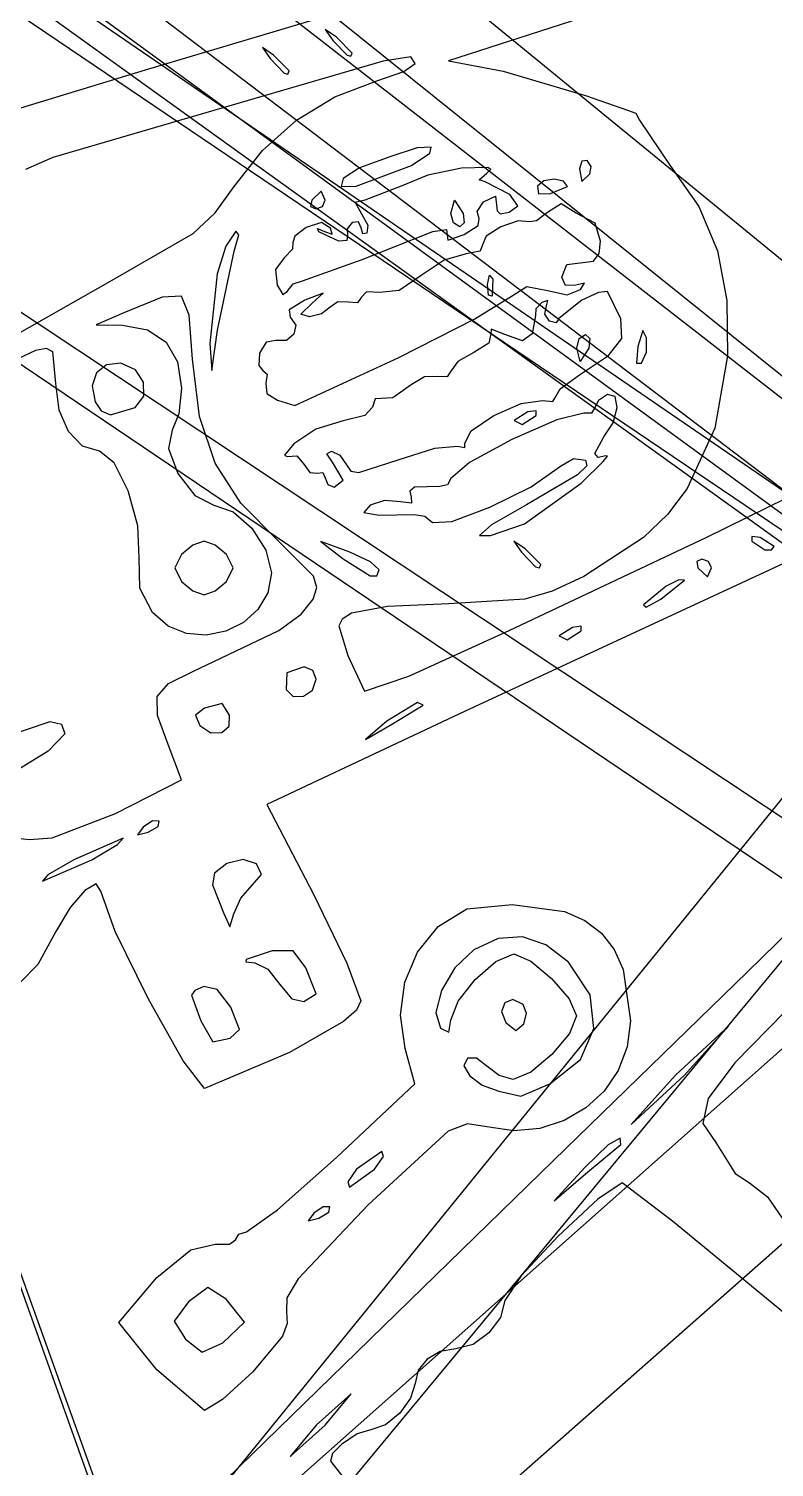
# Model space of a CAD drawing. Extents: x -99 to 383, y -48 to 207.
# Drawn here: x 38.4 to 61.83, y 44.84 to 90.07 of the extents above; entities that cross this region are included whole.
import ezdxf

# ---------------------------------------------------------------- set-up
doc = ezdxf.new("R2010")
doc.units = 0

msp = doc.modelspace()

# ---------------------------------------------------------------- linework, layer by layer
at = {"layer": 'Image'}
for p, q in [((113.472628, 122.887966), (23.933, 14.6963)), ((132.37946, 120.456476), (3.31386, 5.79827)), ((159.11882, 3.331999), (16.17778, 120.361923)), ((11.589466, 119.715467), (155.043, 4.46581)), ((8.88774, 4.937004), (137.95334, 118.831128)), ((158.036, 3.8047), (10.50389, 118.530813)), ((7.425461, 117.140888), (156.545, 3.8047)), ((7.074462, 114.932308), (155.651, 6.57734)), ((14.9762, 115.306416), (54.4224, 5.65678)), ((54.4224, 4.951233), (14.9762, 115.306416)), ((12.009098, 4.227533), (101.548745, 114.458871)), ((158.29534, 4.651359), (9.7188, 111.56659)), ((22.423933, 102.747636), (164.878, 5.0747)), ((156.494909, 2.557787), (5.94282, 102.53597)), ((4.533911, 102.20974), (155.086, 0.564781)), ((165.865944, 4.086923), (21.46654, 101.759859)), ((42.069426, 88.778541), (47.946106, 90.531391)), ((56.070119, 90.506081), (51.585269, 89.059511)), ((48.066271, 89.801073), (47.713493, 90.047295)), ((47.713493, 90.047295), (47.959715, 89.694517)), ((47.959715, 89.694517), (48.398194, 89.237454)), ((48.56016, 89.307185), (48.066271, 89.801073)), ((46.091112, 89.236642), (45.738334, 89.482864)), ((45.738334, 89.482864), (45.984556, 89.130086)), ((45.984556, 89.130086), (46.423035, 88.673023)), ((46.585, 88.742754), (46.091112, 89.236642)), ((48.398194, 89.237454), (48.518186, 89.203602)), ((48.518186, 89.203602), (48.560159, 89.307184)), ((48.560159, 89.307184), (48.56016, 89.307185)), ((50.406264, 89.188776), (49.531354, 89.054853)), ((50.536099, 88.976919), (50.406264, 89.188776)), ((37.906656, 87.512261), (42.069426, 88.778541)), ((49.531354, 89.054853), (42.633879, 87.033339)), ((46.423035, 88.673023), (46.543027, 88.639171)), ((46.543027, 88.639171), (46.585, 88.742753)), ((46.585, 88.742753), (46.585, 88.742754)), ((49.336659, 88.427771), (50.183764, 88.723337)), ((50.183764, 88.723337), (50.536099, 88.976919)), ((51.585269, 89.059511), (53.304469, 88.73438)), ((53.304469, 88.73438), (55.927679, 87.958269)), ((48.018555, 87.930305), (49.336659, 88.427771)), ((46.80722, 87.193447), (48.018555, 87.930305)), ((55.927679, 87.958269), (57.211669, 87.50729)), ((57.211669, 87.50729), (57.480025, 87.416839)), ((57.480025, 87.416839), (57.591641, 87.199375)), ((42.633879, 87.033339), (39.154479, 86.022509)), ((45.73868, 86.243846), (46.80722, 87.193447)), ((57.591641, 87.199375), (58.569927, 85.748555)), ((39.154479, 86.022509), (38.288961, 85.64461)), ((44.848959, 85.108151), (45.73868, 86.243846)), ((49.778425, 86.049286), (48.786386, 85.696509)), ((50.606011, 86.325866), (49.778425, 86.049286)), ((50.4207, 85.771718), (51.003436, 86.154114)), ((51.039777, 86.349819), (50.606011, 86.325866)), ((51.003436, 86.154114), (51.039777, 86.349819)), ((48.786386, 85.696509), (48.272688, 85.356719)), ((48.68246, 85.122013), (50.420698, 85.771718)), ((50.420698, 85.771718), (50.4207, 85.771718)), ((51.995468, 85.683695), (50.934095, 85.470739)), ((52.826896, 85.709237), (51.995468, 85.683695)), ((52.550062, 85.317977), (52.795649, 85.53022)), ((52.795649, 85.53022), (52.915531, 85.645984)), ((52.915531, 85.645984), (52.826896, 85.709237)), ((55.780232, 85.907124), (55.709794, 85.660446)), ((55.709794, 85.660446), (55.782818, 85.269424)), ((55.949584, 85.923166), (55.780232, 85.907124)), ((55.782818, 85.269424), (56.027, 85.512248)), ((56.071238, 85.741328), (55.949584, 85.923166)), ((56.027, 85.512248), (56.071238, 85.741328)), ((56.027, 85.512248), (56.027, 85.512248)), ((58.569927, 85.748555), (59.454971, 84.48213)), ((44.254209, 84.285294), (44.848959, 85.108151)), ((48.272688, 85.356719), (48.213338, 85.109847)), ((48.213338, 85.109847), (48.68246, 85.122013)), ((50.100398, 85.125161), (48.961018, 84.68514)), ((50.934095, 85.470739), (50.100398, 85.125161)), ((52.745253, 85.253905), (52.550062, 85.317977)), ((53.51411, 84.853663), (52.745253, 85.253905)), ((54.585718, 85.288918), (54.390006, 85.122605)), ((54.390006, 85.122605), (54.414196, 84.87485)), ((54.90461, 85.34129), (54.585718, 85.288918)), ((54.789982, 84.891121), (55.33331, 85.111203)), ((55.202026, 85.281469), (54.90461, 85.34129)), ((55.33331, 85.111203), (55.202026, 85.281469)), ((55.33331, 85.111203), (55.33331, 85.111203)), ((47.290377, 84.685149), (47.254986, 84.48583)), ((47.589256, 84.967371), (47.290377, 84.685149)), ((47.71371, 84.685149), (47.589256, 84.967371)), ((47.625914, 84.48583), (47.71371, 84.685149)), ((47.71371, 84.685149), (47.71371, 84.685149)), ((48.961018, 84.68514), (48.649645, 84.603552)), ((48.649645, 84.603552), (48.850195, 84.254986)), ((51.66677, 84.261815), (51.777686, 84.685148)), ((51.777686, 84.685148), (52.051052, 84.261815)), ((52.484937, 84.320906), (52.685777, 84.625712)), ((52.685777, 84.625712), (53.063885, 84.803754)), ((53.063885, 84.803754), (53.114687, 84.342519)), ((53.765939, 84.500076), (53.51411, 84.853663)), ((54.414196, 84.87485), (54.789982, 84.891121)), ((43.564175, 83.634923), (44.254209, 84.285294)), ((47.254986, 84.48583), (47.414831, 84.402927)), ((47.414831, 84.402927), (47.625914, 84.48583)), ((48.850195, 84.254986), (49.049058, 83.897926)), ((51.747071, 83.962836), (51.66677, 84.261815)), ((51.66677, 84.261815), (51.66677, 84.261815)), ((52.051052, 84.261815), (52.085479, 83.962836)), ((52.552675, 84.099089), (52.484937, 84.320906)), ((53.114687, 84.342519), (53.214707, 84.246723)), ((53.214707, 84.246723), (53.497346, 84.299376)), ((53.497346, 84.299376), (53.765939, 84.500076)), ((54.695137, 84.288626), (54.356374, 84.02951)), ((55.128412, 84.568451), (54.695137, 84.288626)), ((55.601665, 84.274571), (55.128412, 84.568451)), ((56.20312, 83.955231), (55.601665, 84.274571)), ((59.454971, 84.48213), (60.040644, 83.08664)), ((44.901211, 83.703303), (44.589081, 83.237131)), ((44.999925, 83.589611), (44.901211, 83.703303)), ((47.109903, 83.816374), (46.753552, 83.553105)), ((47.59801, 83.979562), (47.109903, 83.816374)), ((47.512146, 83.687404), (47.4733, 83.790478)), ((47.4733, 83.790478), (47.688696, 83.699003)), ((48.144957, 83.390009), (47.512146, 83.687404)), ((47.883234, 83.795631), (47.59801, 83.979562)), ((47.688696, 83.699003), (47.93708, 83.606729)), ((47.93708, 83.606729), (47.883234, 83.795631)), ((48.557708, 83.97674), (48.398336, 83.781648)), ((48.398336, 83.781648), (48.41794, 83.561527)), ((48.760279, 84.000323), (48.557708, 83.97674)), ((48.844533, 83.808093), (48.760279, 84.000323)), ((48.897799, 83.61705), (48.844533, 83.808093)), ((48.87999, 82.812476), (51.096299, 83.693539)), ((49.049058, 83.897926), (49.025861, 83.643507)), ((51.096299, 83.693539), (51.526107, 83.758451)), ((51.526107, 83.758451), (51.54302, 83.58435)), ((51.940136, 83.838482), (51.747071, 83.962836)), ((52.085479, 83.962836), (51.940136, 83.838482)), ((52.080131, 83.603061), (52.520703, 83.886261)), ((52.520703, 83.886261), (52.552675, 84.099089)), ((53.234025, 83.838906), (52.774204, 83.543978)), ((53.773934, 84.03325), (53.234025, 83.838906)), ((54.136292, 84.000918), (53.773934, 84.03325)), ((54.356374, 84.02951), (54.136292, 84.000918)), ((56.362028, 83.391402), (56.20312, 83.955231)), ((40.940559, 82.119261), (43.564175, 83.634923)), ((44.589081, 83.237131), (44.318879, 82.362251)), ((44.8552, 83.0785), (44.999925, 83.589611)), ((46.69931, 83.34963), (46.685366, 83.14271)), ((46.753552, 83.553105), (46.69931, 83.34963)), ((48.396983, 83.407348), (48.144957, 83.390009)), ((48.41794, 83.561527), (48.396983, 83.407348)), ((49.025861, 83.643507), (48.897799, 83.61705)), ((51.54302, 83.58435), (51.568226, 83.423431)), ((51.568226, 83.423431), (52.080131, 83.603061)), ((52.652112, 83.274555), (52.579459, 83.07355)), ((52.774204, 83.543978), (52.652112, 83.274555)), ((56.324995, 83.006453), (56.362028, 83.391402)), ((44.330225, 80.592926), (44.8552, 83.078496)), ((44.8552, 83.078496), (44.8552, 83.0785)), ((46.425899, 82.871162), (46.154759, 82.496415)), ((46.685366, 83.14271), (46.425899, 82.871162)), ((46.99851, 82.145145), (48.87999, 82.812476)), ((51.448744, 82.791473), (50.728992, 82.309821)), ((52.145862, 82.991805), (51.448744, 82.791473)), ((52.579459, 83.07355), (52.145862, 82.991805)), ((56.148151, 82.763844), (56.324995, 83.006453)), ((60.040644, 83.08664), (60.336511, 81.53005)), ((44.318879, 82.362251), (44.085138, 80.169593)), ((46.154759, 82.496415), (46.199856, 82.010859)), ((55.145407, 82.258425), (55.310038, 82.660481)), ((55.310038, 82.660481), (56.148151, 82.763844)), ((37.883159, 80.381161), (40.940559, 82.119261)), ((46.199856, 82.010859), (46.381273, 81.716064)), ((46.520957, 81.806638), (46.707786, 82.045709)), ((46.707786, 82.045709), (46.998499, 82.145146)), ((46.998499, 82.145146), (46.99851, 82.145145)), ((50.728992, 82.309821), (50.034607, 81.842971)), ((52.81584, 82.027537), (52.872389, 82.320509)), ((52.815851, 82.027537), (52.81584, 82.027537)), ((52.850202, 81.695597), (52.815851, 82.027537)), ((52.872389, 82.320509), (52.986347, 82.198047)), ((52.986347, 82.198047), (52.96408, 81.657121)), ((53.61889, 81.696097), (54.047978, 81.965667)), ((54.047978, 81.965667), (54.69582, 81.837132)), ((55.262497, 81.993169), (55.145407, 82.258425)), ((55.59226, 82.008602), (55.262497, 81.993169)), ((55.866534, 82.068804), (55.59226, 82.008602)), ((55.73229, 81.86915), (55.866534, 82.068804)), ((42.585528, 81.63397), (41.38214, 81.133044)), ((43.194193, 81.661405), (42.585528, 81.63397)), ((43.435858, 81.062232), (43.194193, 81.661405)), ((46.381273, 81.716064), (46.520957, 81.806638)), ((47.070547, 81.536332), (46.57765, 81.235724)), ((46.944959, 81.095157), (47.306837, 81.44417)), ((47.651063, 81.755353), (47.070547, 81.536332)), ((47.306837, 81.44417), (47.651063, 81.755353)), ((48.114111, 81.486118), (47.866557, 81.317712)), ((48.447658, 81.467682), (48.114111, 81.486118)), ((48.726476, 81.450658), (48.447658, 81.467682)), ((48.842444, 81.622469), (48.726476, 81.450658)), ((49.010877, 81.795035), (48.842444, 81.622469)), ((49.417782, 81.778295), (49.010877, 81.795035)), ((50.034607, 81.842971), (49.417782, 81.778295)), ((52.420806, 80.947659), (53.61889, 81.696097)), ((52.96408, 81.657121), (52.850202, 81.695597)), ((54.526852, 81.463706), (54.330818, 81.259071)), ((54.714706, 81.527873), (54.526852, 81.463706)), ((54.667963, 81.361598), (54.714706, 81.527873)), ((54.69582, 81.837132), (55.322939, 81.702022)), ((55.778887, 81.534182), (55.052293, 80.954312)), ((55.322939, 81.702022), (55.73229, 81.86915)), ((56.300459, 81.77887), (55.778887, 81.534182)), ((56.583843, 81.802945), (56.300459, 81.77887)), ((57.008026, 80.945388), (56.583843, 81.802945)), ((60.336511, 81.53005), (60.352137, 79.780325)), ((41.38214, 81.133044), (40.517251, 80.756385)), ((43.53825, 79.683334), (43.435858, 81.062232)), ((46.57765, 81.235724), (46.612817, 80.998854)), ((46.612817, 80.998854), (46.789244, 80.748277)), ((47.219625, 81.016251), (46.944959, 81.095157)), ((47.599667, 81.104805), (47.219625, 81.016251)), ((47.866557, 81.317712), (47.599667, 81.104805)), ((54.323514, 81.053849), (54.222896, 80.479767)), ((54.330818, 81.259071), (54.323514, 81.053849)), ((54.618511, 81.093181), (54.667963, 81.361598)), ((54.765468, 80.878002), (54.618511, 81.093181)), ((40.517251, 80.756385), (41.341695, 80.74535)), ((41.341695, 80.74535), (42.126178, 80.603299)), ((42.126178, 80.603299), (42.709478, 80.213825)), ((44.146846, 79.327051), (44.330225, 80.592926)), ((46.789244, 80.748277), (46.725568, 80.467864)), ((50.02798, 79.735837), (52.420806, 80.947659)), ((52.934425, 80.626662), (52.918553, 80.479454)), ((53.360795, 80.450842), (52.934425, 80.626662)), ((54.968038, 80.827295), (54.765468, 80.878002)), ((55.052293, 80.954312), (54.968038, 80.827295)), ((57.038054, 80.328866), (57.008026, 80.945388)), ((57.693498, 80.58147), (57.542355, 80.077643)), ((57.816, 80.351285), (57.693498, 80.58147)), ((42.709478, 80.213825), (43.073053, 79.596638)), ((44.085138, 80.169593), (44.146846, 79.327051)), ((45.859378, 80.21187), (45.651123, 79.867832)), ((46.160599, 80.271926), (45.859378, 80.21187)), ((46.492462, 80.271214), (46.160599, 80.271926)), ((46.725568, 80.467864), (46.492462, 80.271214)), ((52.851095, 80.17882), (52.388165, 79.893838)), ((52.918553, 80.479454), (52.851095, 80.17882)), ((53.912991, 80.254414), (53.360795, 80.450842)), ((54.222896, 80.479767), (53.912991, 80.254414)), ((55.61674, 80.028488), (55.697041, 80.327466)), ((55.697041, 80.327466), (55.890106, 80.451821)), ((55.890106, 80.451821), (56.035449, 80.327466)), ((56.035449, 80.327466), (56.001022, 80.028488)), ((56.620677, 79.795268), (57.038054, 80.328866)), ((57.542355, 80.077643), (57.492235, 79.556317)), ((57.81404, 79.900922), (57.816, 80.351286)), ((57.816, 80.351286), (57.816, 80.351285)), ((38.61227, 79.95651), (37.836159, 79.588577)), ((38.957909, 80.011594), (38.61227, 79.95651)), ((39.14881, 79.906073), (38.957909, 80.011594)), ((39.247269, 78.91716), (39.14881, 79.906073)), ((43.765402, 77.876563), (43.53825, 79.683334)), ((45.651123, 79.867832), (45.623022, 79.482987)), ((46.755063, 78.226768), (50.027973, 79.735838)), ((50.027973, 79.735838), (50.02798, 79.735837)), ((52.388165, 79.893838), (51.877874, 79.606001)), ((55.727656, 79.605155), (55.61674, 80.028488)), ((55.61674, 80.028488), (55.61674, 80.028488)), ((55.702644, 79.186485), (56.620677, 79.795268)), ((56.001022, 80.028488), (55.727656, 79.605155)), ((57.653398, 79.553777), (57.81404, 79.900922)), ((60.352137, 79.780325), (59.958383, 77.508232)), ((40.525228, 79.248713), (40.393727, 78.840185)), ((40.836127, 79.505264), (40.525228, 79.248713)), ((41.289533, 79.554381), (40.836127, 79.505264)), ((41.746147, 79.344141), (41.289533, 79.554381)), ((42.002621, 78.955061), (41.746147, 79.344141)), ((43.073053, 79.596638), (43.198365, 78.77145)), ((45.623022, 79.482987), (45.755565, 79.322918)), ((45.755565, 79.322918), (45.885033, 79.205815)), ((45.885033, 79.205815), (45.849534, 78.924268)), ((51.665629, 79.299727), (51.543674, 79.120949)), ((51.877874, 79.606001), (51.665629, 79.299727)), ((55.102753, 78.751113), (55.702644, 79.186485)), ((57.492235, 79.556317), (57.653398, 79.553777)), ((39.353828, 78.078995), (39.247269, 78.91716)), ((40.393727, 78.840185), (40.478517, 78.335141)), ((42.016363, 78.517449), (42.002621, 78.955061)), ((43.198365, 78.77145), (43.111017, 77.957582)), ((45.849534, 78.924268), (45.883154, 78.599857)), ((50.413876, 78.877534), (49.841264, 78.466193)), ((50.833461, 79.128363), (50.413876, 78.877534)), ((51.250464, 79.139639), (50.833461, 79.128363)), ((51.543674, 79.120949), (51.250464, 79.139639)), ((54.926923, 78.450811), (55.102753, 78.751113)), ((40.478517, 78.335141), (40.671211, 78.057974)), ((41.74478, 78.161611), (42.016363, 78.517449)), ((45.883154, 78.599857), (46.211168, 78.392565)), ((46.211168, 78.392565), (46.755063, 78.226768)), ((49.282385, 78.432741), (49.196186, 78.165734)), ((49.841264, 78.466193), (49.282385, 78.432741)), ((53.00898, 77.908027), (53.870445, 78.290287)), ((53.870445, 78.290287), (54.538075, 78.381365)), ((54.538075, 78.381365), (54.864738, 78.346211)), ((54.864738, 78.346211), (54.926923, 78.450811)), ((56.299647, 78.380479), (56.180974, 78.140336)), ((56.584966, 78.570908), (56.299647, 78.380479)), ((56.831342, 78.507061), (56.584966, 78.570908)), ((56.884952, 78.156518), (56.831342, 78.507061)), ((39.646141, 77.401521), (39.353828, 78.078995)), ((40.671211, 78.057974), (40.962468, 77.934474)), ((40.962468, 77.934474), (41.744777, 78.161614)), ((41.744777, 78.161614), (41.74478, 78.161611)), ((43.111017, 77.957582), (42.90101, 77.44539)), ((44.249561, 76.412074), (43.765402, 77.876563)), ((48.956678, 77.9118), (48.281761, 77.737358)), ((49.196186, 78.165734), (48.956678, 77.9118)), ((52.303555, 77.427286), (53.00898, 77.908027)), ((54.078515, 78.01949), (53.65672, 77.75418)), ((53.906089, 77.629583), (54.344081, 77.908574)), ((54.342554, 78.060165), (54.078515, 78.01949)), ((54.34408, 77.908574), (54.342554, 78.060165)), ((54.344081, 77.908574), (54.34408, 77.908574)), ((55.840394, 77.978315), (54.994952, 77.775323)), ((56.080929, 77.97908), (55.840394, 77.978315)), ((56.180974, 78.140336), (56.080929, 77.97908)), ((56.759779, 77.680718), (56.884952, 78.156518)), ((40.083161, 76.948371), (39.646141, 77.401521)), ((42.90101, 77.44539), (42.790251, 76.869054)), ((47.419492, 77.478402), (46.729541, 77.021279)), ((48.281761, 77.737358), (47.419492, 77.478402)), ((52.104045, 77.040765), (52.303555, 77.427286)), ((54.994952, 77.775323), (53.581262, 77.151671)), ((53.65672, 77.75418), (53.906089, 77.629583)), ((56.469802, 77.241098), (56.759779, 77.680718)), ((59.958383, 77.508232), (59.08765, 75.614287)), ((40.623839, 76.78318), (40.083161, 76.948371)), ((46.729541, 77.021279), (46.433142, 76.656886)), ((51.157195, 76.877753), (51.865511, 76.940551)), ((51.865511, 76.940551), (52.098057, 76.90764)), ((52.098057, 76.90764), (52.104045, 77.040765)), ((53.581262, 77.151671), (52.253396, 76.428646)), ((56.190848, 76.711206), (56.469802, 77.241098)), ((41.083755, 76.420158), (40.623839, 76.78318)), ((42.790251, 76.869054), (43.085678, 76.082484)), ((46.433142, 76.656886), (46.51707, 76.620877)), ((46.51707, 76.620877), (46.818778, 76.636938)), ((46.818778, 76.636938), (47.040533, 76.379117)), ((47.762852, 76.698569), (47.910109, 76.782938)), ((47.940304, 76.444272), (47.762852, 76.698569)), ((47.910109, 76.782938), (48.175626, 76.658744)), ((48.27897, 75.879828), (47.940304, 76.444272)), ((48.175626, 76.658744), (48.380821, 76.36015)), ((48.772609, 76.113652), (50.007341, 76.514528)), ((50.007341, 76.514528), (51.157195, 76.877753)), ((55.104112, 76.310835), (55.511911, 76.55364)), ((55.511911, 76.55364), (55.898017, 76.501182)), ((55.75764, 75.786075), (56.451289, 76.465463)), ((55.898017, 76.501182), (55.931872, 76.328856)), ((56.287683, 76.590912), (56.190848, 76.711206)), ((56.533751, 76.644563), (56.287683, 76.590912)), ((56.451289, 76.465463), (56.581651, 76.631633)), ((56.581651, 76.631633), (56.533751, 76.644563)), ((59.708295, 74.086869), (65.165014, 76.774971)), ((41.520621, 75.535785), (41.083755, 76.420158)), ((43.085678, 76.082484), (43.618002, 75.388484)), ((45.057527, 75.148856), (44.249561, 76.412074)), ((47.040533, 76.379117), (47.233886, 76.114516)), ((47.233886, 76.114516), (47.461871, 76.095662)), ((47.461871, 76.095662), (47.640306, 76.118143)), ((47.640306, 76.118143), (47.714522, 75.952931)), ((48.380821, 76.36015), (48.5163, 76.160246)), ((48.5163, 76.160246), (48.772609, 76.113652)), ((52.253396, 76.428646), (51.665424, 75.927535)), ((55.640812, 76.044229), (54.038787, 75.104142)), ((54.187923, 75.67077), (55.104112, 76.310835)), ((55.931872, 76.328856), (55.640812, 76.044229)), ((47.714522, 75.952931), (47.797425, 75.741848)), ((47.797425, 75.741848), (47.996744, 75.654052)), ((47.996744, 75.654052), (48.278966, 75.87983)), ((48.278966, 75.87983), (48.27897, 75.879828)), ((50.516582, 75.657232), (50.372128, 75.534212)), ((51.312646, 75.675121), (50.516582, 75.657232)), ((51.561796, 75.73037), (51.312646, 75.675121)), ((51.665424, 75.927535), (51.561796, 75.73037)), ((67.289659, 75.654314), (52.087559, 68.600334)), ((52.890883, 75.021446), (54.187923, 75.67077)), ((53.98131, 74.498935), (55.75764, 75.786075)), ((59.08765, 75.614287), (58.467688, 74.800315)), ((41.820387, 74.4371), (41.520621, 75.535785)), ((43.618002, 75.388484), (44.21793, 75.08986)), ((44.21793, 75.08986), (44.818659, 74.883351)), ((46.2561, 73.945894), (45.057527, 75.148856)), ((49.125425, 75.087487), (48.929103, 74.863026)), ((49.579865, 75.230766), (49.125425, 75.087487)), ((50.077989, 75.194043), (49.579865, 75.230766)), ((50.422595, 75.151147), (50.077989, 75.194043)), ((50.372128, 75.534212), (50.41411, 75.341597)), ((50.41411, 75.341597), (50.422595, 75.151147)), ((54.038787, 75.104142), (52.938403, 74.475481)), ((44.818659, 74.883351), (45.402872, 74.362214)), ((48.929103, 74.863026), (49.407647, 74.77827)), ((49.407647, 74.77827), (50.506487, 74.795627)), ((50.506487, 74.795627), (50.839678, 74.744856)), ((50.839678, 74.744856), (51.088482, 74.545395)), ((51.69655, 74.575456), (52.890883, 75.021446)), ((58.467688, 74.800315), (57.721606, 74.070311)), ((41.868999, 73.43114), (41.820387, 74.4371)), ((45.402872, 74.362214), (45.845279, 73.674035)), ((51.088482, 74.545395), (51.69655, 74.575456)), ((52.938403, 74.475481), (52.559672, 74.140249)), ((52.906131, 74.135663), (53.981316, 74.498945)), ((53.981316, 74.498945), (53.98131, 74.498935)), ((43.550473, 73.836374), (43.19829, 73.537395)), ((43.903845, 73.960728), (43.550473, 73.836374)), ((44.257217, 73.836374), (43.903845, 73.960728)), ((44.6094, 73.537395), (44.257217, 73.836374)), ((47.349645, 72.855434), (46.2561, 73.945894)), ((48.489978, 73.611056), (47.572757, 73.949584)), ((47.572757, 73.949584), (48.278312, 73.396985)), ((52.559672, 74.140249), (52.906131, 74.135663)), ((53.499415, 71.145559), (59.708295, 74.086869)), ((53.993112, 73.714496), (53.640333, 73.960719)), ((53.640333, 73.960719), (53.886556, 73.60794)), ((57.721606, 74.070311), (55.841917, 72.848125)), ((61.122575, 74.109079), (61.121053, 73.957487)), ((61.121053, 73.957487), (61.534983, 73.687171)), ((61.386618, 74.068403), (61.122575, 74.109079)), ((61.82461, 73.789412), (61.386618, 74.068403)), ((61.737986, 73.681533), (61.82461, 73.789413)), ((61.82461, 73.789413), (61.82461, 73.789412)), ((41.887274, 72.477566), (41.868999, 73.43114)), ((43.19829, 73.537395), (42.988065, 73.114062)), ((44.819625, 73.114062), (44.6094, 73.537395)), ((45.845279, 73.674035), (46.02059, 72.9664)), ((48.278312, 73.396985), (49.124409, 72.869421)), ((49.137766, 73.307243), (48.489978, 73.611056)), ((49.4072, 73.05218), (49.137766, 73.307243)), ((53.886556, 73.60794), (54.325035, 73.150877)), ((54.487, 73.220608), (53.993112, 73.714496)), ((59.550521, 73.396276), (59.390676, 73.313374)), ((59.390676, 73.313374), (59.426067, 73.114054)), ((59.761604, 73.313374), (59.550521, 73.396276)), ((59.8494, 73.114054), (59.761604, 73.313374)), ((61.534983, 73.687171), (61.737986, 73.681533)), ((42.988065, 73.114062), (43.19829, 72.690729)), ((44.6094, 72.690729), (44.819625, 73.114062)), ((46.02059, 72.9664), (45.907571, 72.332778)), ((47.445508, 72.504053), (47.349645, 72.855434)), ((49.124409, 72.869421), (49.336432, 72.871945)), ((49.336432, 72.871945), (49.407202, 73.05218)), ((49.407202, 73.05218), (49.4072, 73.05218)), ((54.325035, 73.150877), (54.445027, 73.117026)), ((54.445027, 73.117026), (54.487, 73.220607)), ((54.487, 73.220607), (54.487, 73.220608)), ((55.841917, 72.848125), (54.845181, 72.388984)), ((59.426067, 73.114054), (59.724946, 72.831832)), ((59.724946, 72.831832), (59.8494, 73.114054)), ((59.8494, 73.114054), (59.8494, 73.114054)), ((42.28706, 71.71294), (41.887274, 72.477566)), ((43.19829, 72.690729), (43.550473, 72.39175)), ((43.550473, 72.39175), (43.903845, 72.267396)), ((43.903845, 72.267396), (44.257217, 72.39175)), ((44.257217, 72.39175), (44.6094, 72.690729)), ((44.6094, 72.690729), (44.6094, 72.690729)), ((47.33, 72.131104), (47.445508, 72.504053)), ((54.845181, 72.388984), (53.984282, 72.128345)), ((58.433691, 72.542433), (57.71367, 71.954336)), ((58.262397, 72.129421), (59.002699, 72.733068)), ((58.829604, 72.743333), (58.433691, 72.542433)), ((59.0027, 72.733068), (58.829604, 72.743333)), ((59.002699, 72.733068), (59.0027, 72.733068)), ((45.907571, 72.332778), (45.59976, 71.803953)), ((46.961781, 71.661873), (47.33, 72.131104)), ((51.601347, 71.985082), (49.665939, 71.899309)), ((53.984282, 72.128345), (51.601347, 71.985082)), ((57.71367, 71.954336), (57.795833, 71.877901)), ((57.795833, 71.877901), (58.262397, 72.129421)), ((42.779326, 71.282532), (42.28706, 71.71294)), ((45.59976, 71.803953), (45.14403, 71.39566)), ((46.251121, 71.15267), (46.961781, 71.661873)), ((48.250776, 71.506811), (48.140526, 71.291912)), ((48.542277, 71.693089), (48.250776, 71.506811)), ((49.665939, 71.899309), (48.542277, 71.693089)), ((43.358027, 71.051335), (42.779326, 71.282532)), ((43.976292, 71.003615), (43.358027, 71.051335)), ((43.55114, 69.863534), (46.251121, 71.15267)), ((44.58725, 71.123635), (43.976292, 71.003615)), ((45.14403, 71.39566), (44.58725, 71.123635)), ((48.140526, 71.291912), (48.428742, 70.367029)), ((50.337375, 69.716593), (53.499415, 71.145559)), ((55.489635, 71.246116), (55.067841, 70.980806)), ((55.317209, 70.856209), (55.755201, 71.1352)), ((55.753674, 71.286791), (55.489635, 71.246116)), ((55.7552, 71.1352), (55.753674, 71.286791)), ((55.755201, 71.1352), (55.7552, 71.1352)), ((55.067841, 70.980806), (55.317209, 70.856209)), ((48.428742, 70.367029), (48.949275, 69.244489)), ((42.785911, 69.481599), (43.55114, 69.863534)), ((46.510293, 69.818816), (46.486725, 69.294256)), ((47.055405, 70.009582), (46.510293, 69.818816)), ((47.321163, 69.894097), (47.055405, 70.009582)), ((47.4317, 69.616444), (47.321163, 69.894097)), ((48.949275, 69.244489), (50.337375, 69.716593)), ((42.434385, 69.068945), (42.785911, 69.481599)), ((46.486725, 69.294256), (46.710741, 69.070588)), ((47.027091, 69.078432), (47.309502, 69.274735)), ((47.309502, 69.274735), (47.4317, 69.616443)), ((47.4317, 69.616443), (47.4317, 69.616444)), ((42.447209, 68.479563), (42.434385, 69.068945)), ((44.472477, 68.852901), (43.919666, 68.706667)), ((44.70244, 68.48076), (44.472477, 68.852901)), ((46.710741, 69.070588), (47.027091, 69.078432)), ((50.614308, 68.880736), (49.650049, 68.299542)), ((49.830451, 68.214125), (50.79471, 68.795319)), ((50.79471, 68.795319), (50.614308, 68.880736)), ((50.79471, 68.795319), (50.79471, 68.795319)), ((42.775029, 67.567444), (42.447209, 68.479563)), ((43.919666, 68.706667), (43.632732, 68.489046)), ((43.632732, 68.489046), (43.776108, 68.158998)), ((44.699486, 68.138089), (44.70244, 68.480759)), ((44.70244, 68.480759), (44.70244, 68.48076)), ((52.087559, 68.600334), (45.877879, 65.677584)), ((37.514196, 67.761474), (39.073339, 68.289829)), ((39.529486, 67.897245), (39.010542, 67.349552)), ((39.073339, 68.289829), (39.421409, 68.20745)), ((39.421409, 68.20745), (39.529486, 67.897245)), ((43.776108, 68.158998), (44.114837, 67.935012)), ((44.114837, 67.935012), (44.463124, 67.942108)), ((44.463124, 67.942108), (44.699486, 68.138089)), ((49.650049, 68.299542), (48.983785, 67.718348)), ((48.983785, 67.718348), (49.830451, 68.214125)), ((43.198362, 66.456164), (42.775029, 67.567444)), ((39.010542, 67.349552), (37.829544, 66.628805)), ((60.98423, 60.41396), (67.91616, 67.20459)), ((41.120052, 65.397824), (43.198362, 66.456164)), ((45.877879, 65.677584), (47.350869, 62.834284)), ((39.128441, 64.624202), (41.120052, 65.397824)), ((42.285737, 65.165755), (41.9935, 64.964493)), ((42.499561, 65.157189), (42.285737, 65.165755)), ((42.462484, 64.989005), (42.499561, 65.157188)), ((42.499561, 65.157188), (42.499561, 65.157189)), ((41.9935, 64.964493), (41.817916, 64.723542)), ((41.817916, 64.723542), (42.151488, 64.806505)), ((42.151488, 64.806505), (42.462484, 64.989005)), ((37.521722, 64.679064), (38.404767, 64.573601)), ((38.404767, 64.573601), (39.128441, 64.624202)), ((41.363927, 64.621805), (39.811707, 63.941754)), ((40.37615, 63.941754), (41.190184, 64.422039)), ((41.190184, 64.422039), (41.363927, 64.621805)), ((38.82393, 63.261703), (40.37615, 63.941754)), ((39.811707, 63.941754), (38.997673, 63.461469)), ((40.37615, 63.941754), (40.37615, 63.941754)), ((44.620515, 63.821173), (44.228538, 63.51953)), ((45.133969, 63.950825), (44.620515, 63.821173)), ((45.557566, 63.807816), (45.133969, 63.950825)), ((45.709078, 63.477515), (45.557566, 63.807816)), ((38.997673, 63.461469), (38.82393, 63.261703)), ((44.228538, 63.51953), (44.169376, 63.146564)), ((45.419082, 63.139636), (45.709078, 63.477515)), ((40.155463, 62.974854), (39.695403, 62.441865)), ((40.513906, 63.179605), (40.155463, 62.974854)), ((40.658359, 62.954834), (40.513906, 63.179605)), ((41.114792, 61.681796), (40.658359, 62.954834)), ((44.169376, 63.146564), (44.527891, 62.248449)), ((45.059773, 62.735204), (45.419077, 63.139644)), ((45.419077, 63.139644), (45.419082, 63.139636)), ((39.695403, 62.441865), (39.246099, 61.681924)), ((44.84322, 62.241422), (45.059773, 62.735204)), ((47.350869, 62.834284), (48.39395, 60.682052)), ((52.16044, 62.397407), (53.592729, 62.530653)), ((53.592729, 62.530653), (55.236797, 62.307783)), ((44.527891, 62.248449), (44.717306, 61.828513)), ((44.717306, 61.828513), (44.84322, 62.241422)), ((51.259649, 61.842), (52.16044, 62.397407)), ((55.236797, 62.307783), (55.876356, 62.026979)), ((55.876356, 62.026979), (56.396268, 61.63129)), ((39.246099, 61.681924), (38.682433, 60.642789)), ((42.14721, 59.580958), (41.114792, 61.681796)), ((50.610382, 61.032251), (51.259649, 61.842)), ((56.396268, 61.63129), (56.798031, 61.119241)), ((46.048098, 61.074483), (45.227456, 60.806159)), ((46.702112, 61.077354), (46.048098, 61.074483)), ((47.106428, 60.536461), (46.702112, 61.077354)), ((52.389152, 61.105786), (51.792007, 60.54124)), ((53.154457, 61.458453), (52.389152, 61.105786)), ((53.909154, 61.510685), (53.154457, 61.458453)), ((54.645457, 61.263502), (53.909154, 61.510685)), ((55.355582, 60.71792), (54.645457, 61.263502)), ((56.798031, 61.119241), (57.083147, 60.489352)), ((38.682433, 60.642789), (38.142997, 60.095869)), ((45.227456, 60.806159), (45.21964, 60.725632)), ((45.21964, 60.725632), (45.502331, 60.696229)), ((45.502331, 60.696229), (45.908228, 60.49559)), ((48.39395, 60.682052), (48.833329, 59.500244)), ((50.211085, 60.085211), (50.610382, 61.032251)), ((52.426255, 60.175073), (53.077037, 60.742325)), ((53.077037, 60.742325), (53.640538, 60.978437)), ((53.640538, 60.978437), (54.174967, 60.748929)), ((54.174967, 60.748929), (54.828979, 60.204552)), ((56.040631, 59.689989), (55.355582, 60.71792)), ((45.908228, 60.49559), (46.290554, 60.013204)), ((47.4315, 59.725369), (47.106428, 60.536461)), ((51.792007, 60.54124), (51.369104, 59.827742)), ((51.888727, 59.488302), (52.426255, 60.175073)), ((54.828979, 60.204552), (55.382658, 59.561528)), ((54.8887, 54.4873), (60.98423, 60.41396)), ((57.083147, 60.489352), (57.309439, 58.870143)), ((43.616626, 59.827512), (43.511985, 59.677903)), ((43.902229, 59.95079), (43.616626, 59.827512)), ((44.322688, 59.862904), (43.902229, 59.95079)), ((44.741916, 59.302947), (44.322688, 59.862904)), ((46.290554, 60.013204), (46.662404, 59.566903)), ((47.043799, 59.478955), (47.431501, 59.725369)), ((47.431501, 59.725369), (47.4315, 59.725369)), ((50.076665, 59.056071), (50.211085, 60.085211)), ((51.369104, 59.827742), (51.194442, 59.138949)), ((43.250295, 57.614705), (42.14721, 59.580958)), ((43.511985, 59.677903), (43.808647, 58.87509)), ((45.018632, 58.599457), (44.741916, 59.302947)), ((46.662404, 59.566903), (47.043799, 59.478955)), ((48.833329, 59.500244), (48.701523, 59.214082)), ((51.664988, 58.893637), (51.888727, 59.488302)), ((53.355136, 59.442043), (53.250168, 59.17016)), ((53.614001, 59.545018), (53.355136, 59.442043)), ((53.935602, 59.38516), (53.614001, 59.545018)), ((54.043212, 59.104648), (53.935602, 59.38516)), ((53.935602, 59.38516), (53.935602, 59.38516)), ((55.382658, 59.561528), (55.616088, 59.036077)), ((56.160417, 58.631296), (56.040631, 59.689989)), ((43.808647, 58.87509), (44.180236, 58.211647)), ((48.290163, 58.852756), (46.591289, 57.877464)), ((48.701523, 59.214082), (48.290163, 58.852756)), ((50.222029, 58.00002), (50.076665, 59.056071)), ((51.194442, 59.138949), (51.342022, 58.648516)), ((51.594433, 58.520211), (51.664988, 58.893637)), ((53.250168, 59.17016), (53.390259, 58.823293)), ((53.390259, 58.823293), (53.708493, 58.566713)), ((53.956656, 58.775504), (54.043212, 59.104648)), ((55.616088, 59.036077), (55.386516, 58.474489)), ((57.309439, 58.870143), (57.208551, 58.052263)), ((62.174675, 59.162741), (60.586225, 57.548356)), ((44.72106, 58.324881), (45.018632, 58.599457)), ((51.342022, 58.648516), (51.594433, 58.520211)), ((53.708493, 58.566713), (53.956656, 58.775504)), ((55.386516, 58.474489), (54.837745, 57.811505)), ((55.732659, 57.65872), (56.160417, 58.631296)), ((60.39443, 58.720661), (58.72038, 57.168441)), ((59.0026, 57.168441), (60.39443, 58.720661)), ((44.180236, 58.211647), (44.721059, 58.324884)), ((44.721059, 58.324884), (44.72106, 58.324881)), ((50.529058, 56.88806), (50.222029, 58.00002)), ((57.208551, 58.052263), (56.923198, 57.310748)), ((43.918729, 56.745424), (43.250295, 57.614705)), ((46.591289, 57.877464), (43.918729, 56.745424)), ((52.18374, 57.704649), (52.073916, 57.462471)), ((52.073916, 57.462471), (52.257515, 57.147681)), ((52.472601, 57.696418), (52.18374, 57.704649)), ((52.796447, 57.447553), (52.472601, 57.696418)), ((53.1829, 57.150769), (52.796447, 57.447553)), ((54.837745, 57.811505), (54.179696, 57.25862)), ((54.77508, 56.88914), (55.732659, 57.65872)), ((60.586225, 57.548356), (59.748627, 56.430295)), ((52.257515, 57.147681), (52.650077, 56.850056)), ((53.622288, 57.027327), (53.1829, 57.150769)), ((54.179696, 57.25862), (53.622288, 57.027327)), ((56.923198, 57.310748), (56.479348, 56.664751)), ((58.72038, 57.168441), (57.32855, 55.616221)), ((57.32855, 55.616221), (59.0026, 57.168441)), ((59.0026, 57.168441), (59.0026, 57.168441)), ((48.063138, 54.57269), (50.529058, 56.88806)), ((52.650077, 56.850056), (53.16714, 56.659369)), ((53.16714, 56.659369), (53.866215, 56.501313)), ((53.866215, 56.501313), (54.775071, 56.889134)), ((54.775071, 56.889134), (54.77508, 56.88914)), ((56.479348, 56.664751), (55.902968, 56.133424)), ((55.902968, 56.133424), (55.220025, 55.735921)), ((59.748627, 56.430295), (59.578032, 55.650728)), ((55.220025, 55.735921), (54.456488, 55.491393)), ((59.578032, 55.650728), (59.990585, 55.051831)), ((51.581763, 55.406771), (49.066729, 53.087133)), ((52.182385, 55.635742), (51.581763, 55.406771)), ((52.791499, 55.537873), (52.182385, 55.635742)), ((53.638324, 55.418992), (52.791499, 55.537873)), ((54.456488, 55.491393), (53.638324, 55.418992)), ((56.984407, 55.188649), (56.603241, 54.975853)), ((57.0023, 54.98121), (56.984407, 55.188649)), ((49.494694, 54.769554), (48.701656, 54.20511)), ((49.543961, 54.603749), (49.494694, 54.769554)), ((56.603241, 54.975853), (55.879037, 54.27202)), ((55.896916, 54.064586), (57.002286, 54.981215)), ((57.002286, 54.981215), (57.0023, 54.98121)), ((59.990585, 55.051831), (60.413918, 54.378641)), ((44.6046, 44.446), (54.8887, 54.4873)), ((46.217951, 52.933389), (48.063138, 54.57269)), ((49.2661, 54.20511), (49.543961, 54.603749)), ((60.413918, 54.378641), (60.600081, 54.069498)), ((48.701656, 54.20511), (48.423795, 53.806472)), ((48.473062, 53.640666), (49.2661, 54.20511)), ((49.2661, 54.20511), (49.2661, 54.20511)), ((55.879037, 54.27202), (54.91055, 53.21851)), ((54.91055, 53.21851), (55.896916, 54.064586)), ((60.600081, 54.069498), (61.047667, 53.7782)), ((48.423795, 53.806472), (48.473062, 53.640666)), ((57.049418, 53.781801), (56.278973, 53.268151)), ((58.628818, 52.570081), (57.049418, 53.781801)), ((61.047667, 53.7782), (61.611031, 53.338316)), ((45.244438, 52.24344), (46.217951, 52.933389)), ((49.066729, 53.087133), (46.865866, 50.765928)), ((47.648636, 53.030286), (47.356399, 52.829024)), ((47.86246, 53.02172), (47.648636, 53.030286)), ((47.825383, 52.853536), (47.86246, 53.021719)), ((47.86246, 53.021719), (47.86246, 53.02172)), ((56.278973, 53.268151), (55.032052, 52.103541)), ((61.611031, 53.338316), (62.075557, 52.67193)), ((47.356399, 52.829024), (47.180815, 52.588074)), ((47.180815, 52.588074), (47.514387, 52.671036)), ((47.514387, 52.671036), (47.825383, 52.853536)), ((62.294019, 49.559087), (58.628818, 52.570081)), ((44.89166, 51.986471), (44.995288, 52.162228)), ((44.995288, 52.162228), (45.244438, 52.24344)), ((55.032052, 52.103541), (53.871297, 50.852478)), ((42.42222, 50.80669), (43.48971, 51.669125)), ((43.48971, 51.669125), (44.25666, 51.85482)), ((44.25666, 51.85482), (44.705129, 51.847552)), ((44.705129, 51.847552), (44.89166, 51.986471)), ((41.22278, 49.38572), (42.42222, 50.80669)), ((46.865866, 50.765928), (46.511733, 50.168177)), ((53.871297, 50.852478), (53.359348, 50.079471)), ((44.020646, 50.489864), (43.417836, 50.034502)), ((44.599476, 50.121912), (44.020646, 50.489864)), ((43.417836, 50.034502), (42.964344, 49.433712)), ((45.17388, 49.39606), (44.599476, 50.121912)), ((46.511733, 50.168177), (46.491869, 49.732983)), ((53.359348, 50.079471), (53.218307, 49.547656)), ((42.42222, 47.89477), (41.22278, 49.38572)), ((42.964344, 49.433712), (43.317839, 48.866762)), ((44.499479, 48.74815), (45.17388, 49.396056)), ((45.17388, 49.396056), (45.17388, 49.39606)), ((46.517698, 49.35943), (46.373123, 48.959534)), ((46.491869, 49.732983), (46.517698, 49.35943)), ((53.218307, 49.547656), (52.854946, 49.058298)), ((43.317839, 48.866762), (43.850551, 48.458986)), ((46.373123, 48.959534), (45.435699, 47.834323)), ((52.854946, 49.058298), (52.358906, 48.699832)), ((43.850551, 48.458986), (44.499479, 48.74815)), ((51.323554, 48.473978), (50.915498, 48.23841)), ((51.819828, 48.560691), (51.323554, 48.473978)), ((52.358906, 48.699832), (51.819828, 48.560691)), ((50.915498, 48.23841), (50.638932, 47.890845)), ((43.915679, 46.625173), (42.422219, 47.894773)), ((42.422219, 47.894773), (42.42222, 47.89477)), ((45.435699, 47.834323), (44.483467, 46.963838)), ((50.638932, 47.890845), (50.537128, 47.468141)), ((48.529649, 47.149591), (47.431149, 46.161814)), ((47.71337, 46.161814), (48.529649, 47.149591)), ((50.537128, 47.468141), (50.398592, 47.005145)), ((44.483467, 46.963838), (43.915679, 46.625173)), ((50.398592, 47.005145), (50.054193, 46.533902)), ((47.431149, 46.161814), (46.61487, 45.174037)), ((46.61487, 45.174037), (47.71337, 46.161814)), ((47.71337, 46.161814), (47.71337, 46.161814)), ((49.610744, 46.167919), (49.175058, 46.020701)), ((50.054193, 46.533902), (49.610744, 46.167919)), ((48.719514, 45.881947), (48.225186, 45.548346)), ((49.175058, 46.020701), (48.719514, 45.881947)), ((47.946094, 45.265652), (47.879784, 45.03134)), ((48.225186, 45.548346), (47.946094, 45.265652)), ((47.879784, 45.03134), (48.467431, 44.278346))]:
    msp.add_line(p, q, dxfattribs=at)

doc.saveas('drawing.dxf')
